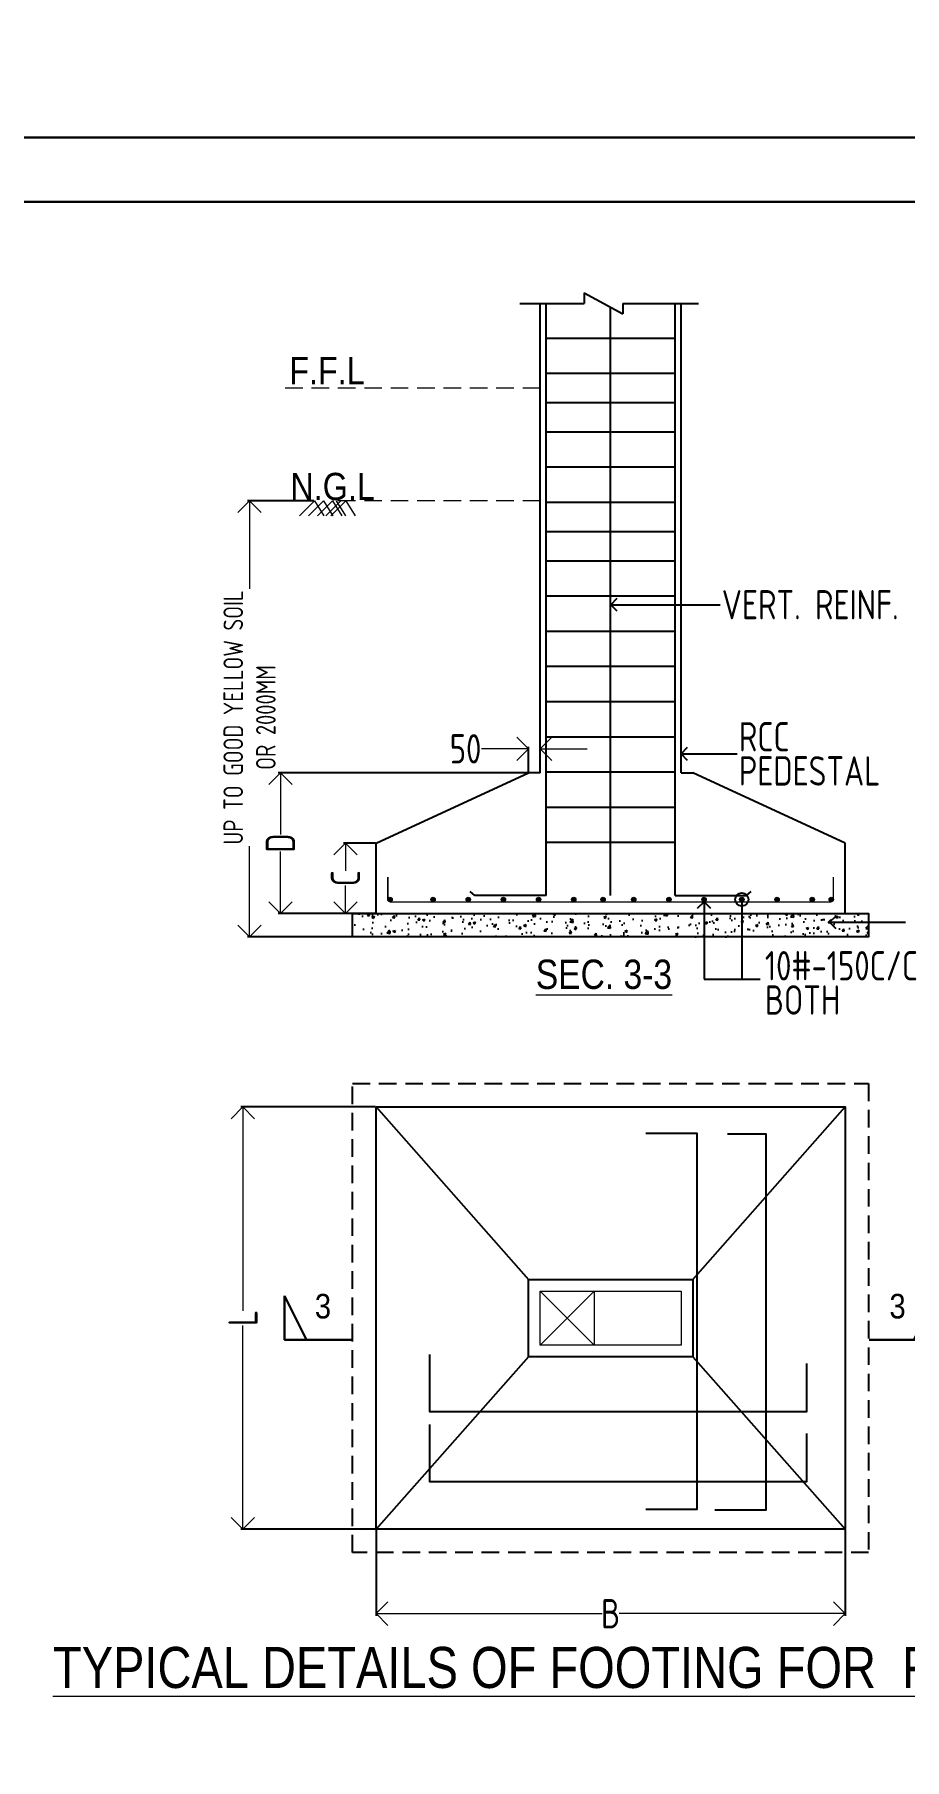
# Model space of a CAD drawing. Header units: inches. Extents: x -605 to 2991212, y -2872845 to 0.
# Drawn here: x 2387302 to 2394720, y -2392277 to -2377566 of the extents above; entities that cross this region are included whole.
import ezdxf
from ezdxf import colors
from ezdxf.entities.mleader import LeaderData, LeaderLine
from ezdxf.enums import TextEntityAlignment as Align
from ezdxf.math import Vec2, Vec3

# ---------------------------------------------------------------- set-up
doc = ezdxf.new("R2010")
doc.units = ezdxf.units.IN
doc.header["$LTSCALE"] = 600
doc.header["$MEASUREMENT"] = 0
doc.linetypes.add('DASHED2', pattern=[0.375, 0.25, -0.125])
doc.linetypes.add('HIDDEN', pattern=[0.375, 0.25, -0.125])
for name, color, linetype, lineweight in [('BLOCK', 7, 'Continuous', 30), ('L4', 4, 'Continuous', 30), ('PV_TEXT_ROMANS', 7, 'Continuous', 0), ('rDIMension', 1, 'Continuous', 18), ('rPCC DASH', 9, 'HIDDEN', 15), ('rRCC 1', 3, 'Continuous', 25), ('rRCC 2', 40, 'Continuous', 15), ('rREINF 1', 1, 'Continuous', 25), ('rSHEET', 2, 'Continuous', 30), ('TEXT3', 7, 'Continuous', 30), ('TEXT6', 6, 'Continuous', 50)]:
    doc.layers.add(name, color=color, linetype=linetype, lineweight=lineweight)
doc.layers.add('S&T_HATCH', color=7, linetype='Continuous')
doc.styles.add('DIM', font='geniso.shx', dxfattribs={"width": 0.85})
doc.styles.add('J.P', font='ARIALN.TTF')
doc.styles.add('ROMANS', font='arial.ttf')
doc.styles.add('TEXT3', font='geniso.shx')
doc.dimstyles.new('ST-150', dxfattribs={"dimscale": 75, "dimtxt": 3, "dimasz": 2, "dimexe": 0.18, "dimexo": 0.0625, "dimgap": 0.2, "dimtad": 0, "dimdec": 0, "dimlfac": 2, "dimzin": 0, "dimdsep": 46, "dimtxsty": 'DIM', "dimblk": 'OPEN90', "dimcen": 0.09, "dimclrd": 256, "dimclrt": 7, "dimadec": 0, "dimazin": 0, "dimtfac": 1, "dimtdec": 0, "dimtofl": 0, "dimtmove": 0, "dimatfit": 3, "dimldrblk": 'OPEN90', "dimfxl": 1, "dimtolj": 1, "dimtzin": 0, "dimlwd": -1, "dimarcsym": 0})
doc.dimstyles.new('ST-50', dxfattribs={"dimscale": 100, "dimtxt": 2.5, "dimasz": 2, "dimexe": 0.18, "dimexo": 0.0625, "dimgap": 0.2, "dimtad": 0, "dimdec": 0, "dimlfac": 0.5, "dimzin": 0, "dimdsep": 46, "dimtxsty": 'DIM', "dimblk": 'OPEN90', "dimcen": 0.09, "dimclrd": 256, "dimclrt": 7, "dimadec": 0, "dimazin": 0, "dimtfac": 1, "dimtdec": 0, "dimtofl": 0, "dimtmove": 0, "dimatfit": 3, "dimldrblk": 'OPEN90', "dimfxl": 1, "dimtolj": 1, "dimtzin": 0, "dimlwd": -1, "dimarcsym": 0})

# ---------------------------------------------------------------- blocks, each defined once
blk = doc.blocks.new('_Open90')
at = {"color": 0, "linetype": 'ByBlock', "lineweight": -2}
for p, q in [((0, 0), (-1, 0)), ((-0.5, 0.5), (0, 0)), ((0, 0), (-0.5, -0.5))]:
    blk.add_line(p, q, dxfattribs=at)
blk = doc.blocks.new('*D794')
at = {"layer": 'Defpoints', "color": 0, "linetype": 'ByBlock'}
for p in [(2389135.556453851, -2381542.277227439), (2389688.927284105, -2381542.277227439), (2390014.150926506, -2385261.639445248)]:
    blk.add_point(p, dxfattribs=at)
at = {"layer": 'rDIMension', "color": 0, "lineweight": -2}
for p, q in [((2389682.677284105, -2381542.277227439), (2389117.556453851, -2381542.277227439)), ((2390007.900926506, -2385261.639445248), (2389117.556453851, -2385261.639445248))]:
    blk.add_line(p, q, dxfattribs=at)
at = {"layer": 'rDIMension'}
for p, q in [((2389135.556453851, -2381742.277227439), (2389135.556453851, -2382294.03762118)), ((2389135.556453851, -2385061.639445248), (2389135.556453851, -2384487.381721179))]:
    blk.add_line(p, q, dxfattribs=at)
at = {"layer": 'rDIMension', "linetype": 'ByBlock', "xscale": 200, "yscale": 200, "zscale": 200}
for p, rotation in [((2389135.556453851, -2381542.277227439), 90), ((2389135.556453851, -2385261.639445248), 270)]:
    blk.add_blockref('_Open90', p, dxfattribs=dict(at, rotation=rotation))
at = {"layer": 'rDIMension', "color": 7, "linetype": 'ByBlock', "insert": (2389135.556453851, -2383390.709671179), "char_height": 250, "attachment_point": 5, "rotation": 90, "style": 'DIM'}
blk.add_mtext('\\A1;{\\H0.66667x;UP TO GOOD YELLOW SOIL\\POR 2000MM}', dxfattribs=at)
blk = doc.blocks.new('*D795')
at = {"layer": 'Defpoints', "color": 0, "linetype": 'ByBlock'}
for p in [(2391514.150926495, -2383657.829474115), (2391514.150926495, -2383861.639445247), (2391614.150926495, -2383861.639445247)]:
    blk.add_point(p, dxfattribs=at)
at = {"layer": 'rDIMension'}
for p, q in [((2391314.150926495, -2383657.829474115), (2391114.150926495, -2383657.829474115)), ((2391814.150926495, -2383657.829474115), (2392014.150926495, -2383657.829474115))]:
    blk.add_line(p, q, dxfattribs=at)
at = {"layer": 'rDIMension', "color": 0, "lineweight": -2}
for p, q in [((2391514.150926495, -2383855.389445247), (2391514.150926495, -2383639.829474115)), ((2391614.150926495, -2383855.389445247), (2391614.150926495, -2383639.829474115))]:
    blk.add_line(p, q, dxfattribs=at)
at = {"layer": 'rDIMension', "linetype": 'ByBlock', "xscale": 200, "yscale": 200, "zscale": 200}
blk.add_blockref('_Open90', (2391514.150926495, -2383657.829474115), dxfattribs=at)
at = {"layer": 'rDIMension', "linetype": 'ByBlock', "xscale": 200, "yscale": 200, "zscale": 200, "rotation": 180}
blk.add_blockref('_Open90', (2391614.150926495, -2383657.829474115), dxfattribs=at)
at = {"layer": 'rDIMension', "color": 7, "linetype": 'ByBlock', "insert": (2390977.192265077, -2383657.829474115), "char_height": 250, "attachment_point": 5, "style": 'DIM'}
blk.add_mtext('\\A1;50', dxfattribs=at)
blk = doc.blocks.new('*D796')
at = {"layer": 'Defpoints', "color": 0, "linetype": 'ByBlock'}
for p in [(2389953.766982457, -2384461.639445247), (2390214.150926506, -2384461.639445247), (2390214.150926506, -2385061.639445247)]:
    blk.add_point(p, dxfattribs=at)
at = {"layer": 'rDIMension', "color": 0, "lineweight": -2}
for p, q in [((2390207.900926506, -2384461.639445247), (2389935.766982457, -2384461.639445247)), ((2390207.900926506, -2385061.639445247), (2389935.766982457, -2385061.639445247))]:
    blk.add_line(p, q, dxfattribs=at)
at = {"layer": 'rDIMension'}
for p, q in [((2389953.766982457, -2384661.639445247), (2389953.766982457, -2384699.139445247)), ((2389953.766982457, -2384861.639445247), (2389953.766982457, -2384824.139445247))]:
    blk.add_line(p, q, dxfattribs=at)
at = {"layer": 'rDIMension', "linetype": 'ByBlock', "xscale": 200, "yscale": 200, "zscale": 200}
for p, rotation in [((2389953.766982457, -2384461.639445247), 90), ((2389953.766982457, -2385061.639445247), 270)]:
    blk.add_blockref('_Open90', p, dxfattribs=dict(at, rotation=rotation))
at = {"layer": 'rDIMension', "color": 7, "linetype": 'ByBlock', "insert": (2389953.766982457, -2384761.639445247), "char_height": 250, "attachment_point": 5, "rotation": 90, "style": 'DIM'}
blk.add_mtext('\\A1;C', dxfattribs=at)
blk = doc.blocks.new('*D797')
at = {"layer": 'Defpoints', "color": 0, "linetype": 'ByBlock'}
for p in [(2389398.53276394, -2383861.639445247), (2391514.150926495, -2383861.639445247), (2390014.150926506, -2385061.639445248)]:
    blk.add_point(p, dxfattribs=at)
at = {"layer": 'rDIMension', "color": 0, "lineweight": -2}
for p, q in [((2391507.900926495, -2383861.639445247), (2389380.53276394, -2383861.639445247)), ((2390007.900926506, -2385061.639445248), (2389380.53276394, -2385061.639445248))]:
    blk.add_line(p, q, dxfattribs=at)
at = {"layer": 'rDIMension'}
for p, q in [((2389398.53276394, -2384061.639445247), (2389398.53276394, -2384388.514445247)), ((2389398.53276394, -2384861.639445248), (2389398.53276394, -2384534.764445247))]:
    blk.add_line(p, q, dxfattribs=at)
at = {"layer": 'rDIMension', "linetype": 'ByBlock', "xscale": 200, "yscale": 200, "zscale": 200}
for p, rotation in [((2389398.53276394, -2383861.639445247), 90), ((2389398.53276394, -2385061.639445248), 270)]:
    blk.add_blockref('_Open90', p, dxfattribs=dict(at, rotation=rotation))
at = {"layer": 'rDIMension', "color": 7, "linetype": 'ByBlock', "insert": (2389398.53276394, -2384461.639445247), "char_height": 250, "attachment_point": 5, "rotation": 90, "style": 'DIM'}
blk.add_mtext('\\A1;D', dxfattribs=at)
blk = doc.blocks.new('*D798')
at = {"layer": 'Defpoints', "color": 0, "linetype": 'ByBlock'}
for p in [(2390214.150926495, -2386712.222554832), (2389078.735048917, -2390312.222554832), (2390214.150926495, -2390312.222554832)]:
    blk.add_point(p, dxfattribs=at)
at = {"layer": 'rDIMension', "color": 0, "lineweight": -2}
for p, q in [((2390207.900926495, -2386712.222554832), (2389060.735048917, -2386712.222554832)), ((2390207.900926495, -2390312.222554832), (2389060.735048917, -2390312.222554832))]:
    blk.add_line(p, q, dxfattribs=at)
at = {"layer": 'rDIMension'}
for p, q in [((2389078.735048917, -2386912.222554832), (2389078.735048917, -2388449.722554832)), ((2389078.735048917, -2390112.222554832), (2389078.735048917, -2388574.722554832))]:
    blk.add_line(p, q, dxfattribs=at)
at = {"layer": 'rDIMension', "linetype": 'ByBlock', "xscale": 200, "yscale": 200, "zscale": 200}
for p, rotation in [((2389078.735048917, -2386712.222554832), 90), ((2389078.735048917, -2390312.222554832), 270)]:
    blk.add_blockref('_Open90', p, dxfattribs=dict(at, rotation=rotation))
at = {"layer": 'rDIMension', "color": 7, "linetype": 'ByBlock', "insert": (2389078.735048917, -2388512.222554832), "char_height": 250, "attachment_point": 5, "rotation": 90, "style": 'DIM'}
blk.add_mtext('\\A1;L', dxfattribs=at)
blk = doc.blocks.new('*D799')
at = {"layer": 'Defpoints', "color": 0, "linetype": 'ByBlock'}
for p in [(2390214.150926495, -2390312.222554832), (2394214.150926495, -2390312.222554832), (2394214.150926495, -2391033.309866253)]:
    blk.add_point(p, dxfattribs=at)
at = {"layer": 'rDIMension', "color": 0, "lineweight": -2}
for p, q in [((2390214.150926495, -2390318.472554832), (2390214.150926495, -2391051.309866253)), ((2394214.150926495, -2390318.472554832), (2394214.150926495, -2391051.309866253))]:
    blk.add_line(p, q, dxfattribs=at)
at = {"layer": 'rDIMension'}
for p, q in [((2390414.150926495, -2391033.309866253), (2392141.025926495, -2391033.309866253)), ((2394014.150926495, -2391033.309866253), (2392287.275926495, -2391033.309866253))]:
    blk.add_line(p, q, dxfattribs=at)
at = {"layer": 'rDIMension', "linetype": 'ByBlock', "xscale": 200, "yscale": 200, "zscale": 200, "rotation": 180}
blk.add_blockref('_Open90', (2390214.150926495, -2391033.309866253), dxfattribs=at)
at = {"layer": 'rDIMension', "linetype": 'ByBlock', "xscale": 200, "yscale": 200, "zscale": 200}
blk.add_blockref('_Open90', (2394214.150926495, -2391033.309866253), dxfattribs=at)
at = {"layer": 'rDIMension', "color": 7, "linetype": 'ByBlock', "insert": (2392214.150926495, -2391033.309866253), "char_height": 250, "attachment_point": 5, "style": 'DIM'}
blk.add_mtext('\\A1;B', dxfattribs=at)
blk = doc.blocks.new('SMH-1')
at = {"layer": 'L4'}
for points in [[(0, 0), (814.6229330631322, 0), (814.6229330631322, 534.8206034718023)], [(814.6229330631322, 534.8206034718023), (546.0281598753063, 0)]]:
    blk.add_lwpolyline(points, dxfattribs=at)
at = {"layer": 'TEXT6', "style": 'ROMANS', "width": 0.85}
blk.add_attdef('SEC', text='', height=300, dxfattribs=at).set_placement((346.3707409001945, 410.1505165286653), align=Align.MIDDLE_CENTER)
blk = doc.blocks.new('_DotBlank')
at = {"color": 0, "linetype": 'ByBlock', "lineweight": -2}
blk.add_line((-0.5, 0), (-1, 0), dxfattribs=at)
blk.add_circle((0, 0), 0.5, dxfattribs=at)

msp = doc.modelspace()

# ---------------------------------------------------------------- hatches: boundary and pattern name
at = {"layer": 'rRCC 2'}
h = msp.add_hatch(color=256, dxfattribs=at)
h.dxf.hatch_style = 1
edge = h.paths.add_edge_path()
edge.add_arc((2390332.851706445, -2384942.938665308), 18.70077993899758, 0, 360)
h = msp.add_hatch(color=256, dxfattribs=at)
h.dxf.hatch_style = 1
edge = h.paths.add_edge_path()
edge.add_arc((2390699.959596198, -2384942.938665308), 18.70077993899758, 0, 360)
h = msp.add_hatch(color=256, dxfattribs=at)
h.dxf.hatch_style = 1
edge = h.paths.add_edge_path()
edge.add_arc((2390999.959596198, -2384942.938665308), 18.70077993899758, 0, 360)
h = msp.add_hatch(color=256, dxfattribs=at)
h.dxf.hatch_style = 1
edge = h.paths.add_edge_path()
edge.add_arc((2391299.959596198, -2384942.938665308), 18.70077993899758, 0, 360)
h = msp.add_hatch(color=256, dxfattribs=at)
h.dxf.hatch_style = 1
edge = h.paths.add_edge_path()
edge.add_arc((2391599.959596198, -2384942.938665308), 18.70077993899758, 0, 360)
h = msp.add_hatch(color=256, dxfattribs=at)
h.dxf.hatch_style = 1
edge = h.paths.add_edge_path()
edge.add_arc((2391899.959596198, -2384942.938665308), 18.70077993899758, 0, 360)
h = msp.add_hatch(color=256, dxfattribs=at)
h.dxf.hatch_style = 1
edge = h.paths.add_edge_path()
edge.add_arc((2392150.014130815, -2384942.938665308), 18.70077993899758, 0, 360)
h = msp.add_hatch(color=256, dxfattribs=at)
h.dxf.hatch_style = 1
edge = h.paths.add_edge_path()
edge.add_arc((2392410.941811148, -2384942.938665308), 18.70077993899758, 0, 360)
h = msp.add_hatch(color=256, dxfattribs=at)
h.dxf.hatch_style = 1
edge = h.paths.add_edge_path()
edge.add_arc((2392710.941811148, -2384942.938665308), 18.70077993899758, 0, 360)
h = msp.add_hatch(color=256, dxfattribs=at)
h.dxf.hatch_style = 1
edge = h.paths.add_edge_path()
edge.add_arc((2393010.941811148, -2384942.938665308), 18.70077993899758, 0, 360)
h = msp.add_hatch(color=256, dxfattribs=at)
h.dxf.hatch_style = 1
edge = h.paths.add_edge_path()
edge.add_arc((2393332.851706444, -2384942.938665308), 18.70077993899758, 0, 360)
h = msp.add_hatch(color=256, dxfattribs=at)
h.dxf.hatch_style = 1
edge = h.paths.add_edge_path()
edge.add_arc((2393632.851706444, -2384942.938665308), 18.70077993899758, 0, 360)
h = msp.add_hatch(color=256, dxfattribs=at)
h.dxf.hatch_style = 1
edge = h.paths.add_edge_path()
edge.add_arc((2393932.851706444, -2384942.938665308), 18.70077993899758, 0, 360)
h = msp.add_hatch(color=256, dxfattribs=at)
h.dxf.hatch_style = 1
edge = h.paths.add_edge_path()
edge.add_arc((2394095.450146567, -2384942.938665308), 18.70077993899758, 0, 360)
at = {"layer": 'S&T_HATCH', "linetype": 'ByBlock', "transparency": 33554559}
h = msp.add_hatch(dxfattribs=at)
h.set_pattern_fill('AR-CONC', color=256, scale=30)
h.set_pattern_definition([(49.99999999999999, (8771.47875959007, -353097.275542466), (215.178054780226, -18.82564049477853), [22.5, -247.5]), (355, (8771.47875959007, -353097.275542466), (-41.6254000839, 225.6576401100035), [18, -198]), (100.45144446, (8789.410263890073, -353098.844345666), (173.5526540181336, 206.8319972905888), [19.12205759999993, -210.3426335999995]), (46.18420000000001, (8771.47875959007, -353037.275542466), (320.1723992014717, -49.65578423792296), [33.75, -371.25]), (96.63563549, (8798.159783090072, -353041.4135345659), (280.3985837022685, 292.2355802323651), [28.6831026, -315.5141279999999]), (351.1841639899999, (8771.47875959007, -353037.275542466), (280.3985835164319, 292.2355800809971), [27, -297.0000003]), (21, (8801.47875959007, -353052.275542466), (179.0721156355385, -120.7856671996016), [22.5, -247.5]), (326.0000000000001, (8801.47875959007, -353052.275542466), (72.99459957647451, 217.5450135140559), [18, -198]), (71.45144474, (8816.401435790074, -353062.341014666), (252.0667130189913, 96.75934584190615), [19.122057, -210.3426336]), (37.50000000000001, (8771.47875959007, -353097.275542466), (3.647956595187201, 99.86815614939344), [0, -195.6, 0, -201, 0, -198.75]), (7.499999999999999, (8771.47875959007, -353097.275542466), (78.92086123264458, 118.3235135647081), [0, -114.6, 0, -191.1, 0, -75.75]), (327.5, (8704.57875959007, -353097.275542466), (160.1467308517227, -6.766461520313927), [0, -75, 0, -234, 0, -310.5]), (317.5, (8674.57875959007, -353097.275542466), (174.9558508027159, 30.03149469969532), [0, -97.5, 0, -155.4, 0, -220.5])])
h.paths.add_polyline_path([(2394414.150926506, -2385061.639445247), (2390014.150926506, -2385061.639445247), (2390014.150926506, -2385261.639445247), (2394414.150926506, -2385261.639445247)])

# ---------------------------------------------------------------- linework, layer by layer
at = {"color": 7, "linetype": 'DASHED2'}
msp.add_lwpolyline([(2390014.150926495, -2386512.222554832), (2394414.150926495, -2386512.222554832), (2394414.150926495, -2390512.222554832), (2390014.150926495, -2390512.222554832)], close=True, dxfattribs=at)
at = {"color": 1, "linetype": 'ByBlock'}
for points in [[(2390214.150926495, -2386712.222554832), (2394214.150926495, -2386712.222554832), (2394214.150926495, -2390312.222554832), (2390214.150926495, -2390312.222554832)], [(2391514.150926495, -2388842.222554833), (2391514.150926495, -2388182.222554833), (2392914.150926495, -2388182.222554833), (2392914.150926495, -2388842.222554833)]]:
    msp.add_lwpolyline(points, close=True, dxfattribs=at)
for points in [[(2390214.150926495, -2386712.222554832), (2391514.150926495, -2388182.222554833)], [(2392914.150926495, -2388182.222554833), (2394214.150926495, -2386712.222554832)], [(2391514.150926495, -2388842.222554833), (2390214.150926495, -2390312.222554832)], [(2392914.150926495, -2388842.222554833), (2394214.150926495, -2390312.222554832)]]:
    msp.add_lwpolyline(points, dxfattribs=at)
at = {"layer": 'rPCC DASH'}
for p, q in [((2391614.150926495, -2380582.277227439), (2389425.663826424, -2380582.277227439)), ((2391614.150926495, -2381542.277227439), (2389832.59217798, -2381542.277227439))]:
    msp.add_line(p, q, dxfattribs=at)
at = {"layer": 'rRCC 1'}
for p, q in [((2391987.985716716, -2379768.996237258), (2392318.87807772, -2379949.141874933)), ((2391987.985716716, -2379768.996237258), (2391987.985716716, -2379859.069056096)), ((2391439.177776201, -2379859.069056096), (2391987.985716716, -2379859.069056096)), ((2391614.150926495, -2383861.639445247), (2391614.150926494, -2379859.069056096)), ((2392318.87807772, -2379859.069056096), (2392962.206259979, -2379859.069056096)), ((2392318.87807772, -2379859.069056096), (2392318.87807772, -2379949.141874933)), ((2392814.150926495, -2383861.639445247), (2392814.150926495, -2379859.069056096)), ((2390214.150926506, -2384461.639445247), (2391514.150926495, -2383861.639445247)), ((2391614.150926495, -2383861.639445247), (2391514.150926495, -2383861.639445247)), ((2392814.150926494, -2383861.639445247), (2392914.150926494, -2383861.639445247)), ((2394214.150926505, -2384461.639445247), (2392914.150926494, -2383861.639445247)), ((2390214.150926506, -2385061.639445247), (2390214.150926506, -2384461.639445247)), ((2394214.150926505, -2385061.639445247), (2394214.150926505, -2384461.639445247))]:
    msp.add_line(p, q, dxfattribs=at)
at = {"layer": 'rRCC 1', "color": 2}
for p, q in [((2391664.150926495, -2384907.764679227), (2391664.150926495, -2379859.069056096)), ((2391664.150926495, -2384907.764679227), (2391664.150926495, -2379859.069056096)), ((2392214.150926495, -2384907.764679227), (2392214.150926495, -2379892.125933609)), ((2392214.150926495, -2384907.764679227), (2392214.150926495, -2379892.125933609)), ((2392764.150926495, -2384907.764679227), (2392764.150926495, -2379859.069056096)), ((2391664.150926495, -2380154.267565371), (2392764.150926495, -2380154.267565371)), ((2391664.150926495, -2380454.267565371), (2392764.150926495, -2380454.267565371)), ((2391664.150926495, -2380704.52994679), (2392764.150926495, -2380704.52994679)), ((2391664.150926495, -2380954.267565371), (2392764.150926495, -2380954.267565371)), ((2391664.150926495, -2381254.267565371), (2392764.150926495, -2381254.267565371)), ((2391664.150926495, -2381554.267565371), (2392764.150926495, -2381554.267565371)), ((2391664.150926495, -2381804.52994679), (2392764.150926495, -2381804.52994679)), ((2391664.150926495, -2382054.267565371), (2392764.150926495, -2382054.267565371)), ((2391664.150926495, -2382354.267565371), (2392764.150926495, -2382354.267565371)), ((2391664.150926495, -2382654.267565371), (2392764.150926495, -2382654.267565371)), ((2391664.150926495, -2382954.267565371), (2392764.150926495, -2382954.267565371)), ((2391664.150926495, -2383254.267565371), (2392764.150926495, -2383254.267565371)), ((2391664.150926495, -2383554.267565371), (2392764.150926495, -2383554.267565371)), ((2391664.150926495, -2383854.267565371), (2392764.150926495, -2383854.267565371)), ((2391664.150926495, -2384154.267565371), (2392764.150926495, -2384154.267565371)), ((2391664.150926495, -2384454.267565371), (2392764.150926495, -2384454.267565371)), ((2391055.990926494, -2384907.764679227), (2391015.870160432, -2384873.764095236)), ((2391664.150926495, -2384907.764679227), (2391055.990926494, -2384907.764679227)), ((2392764.150926495, -2384907.764679227), (2393372.310926495, -2384907.764679227)), ((2393372.310926495, -2384907.764679227), (2393412.431692557, -2384873.764095236))]:
    msp.add_line(p, q, dxfattribs=at)
at = {"layer": 'rRCC 1'}
msp.add_lwpolyline([(2390014.150926506, -2385061.639445247), (2394414.150926506, -2385061.639445247), (2394414.150926506, -2385261.639445247), (2390014.150926506, -2385261.639445247)], close=True, dxfattribs=at)
at = {"layer": 'rRCC 1', "color": 2}
for points in [[(2392513.436277542, -2386936.2974457), (2392949.616137009, -2386936.2974457), (2392949.616137009, -2390144.257037073), (2392513.436277542, -2390144.257037073)], [(2393210.769143705, -2386941.863926048), (2393537.834323752, -2386941.863926048), (2393537.834323752, -2390149.823517421), (2393101.654464285, -2390149.823517421)], [(2393882.883612744, -2388900.525620751), (2393882.883612744, -2389312.359381125), (2390671.44017284, -2389312.359381125), (2390671.44017284, -2388822.996414535)], [(2393882.883612744, -2389497.703710221), (2393882.883612744, -2389909.537470595), (2390671.44017284, -2389909.537470595), (2390671.44017284, -2389420.174504004)]]:
    msp.add_lwpolyline(points, dxfattribs=at)
at = {"layer": 'rRCC 2'}
for p, q in [((2389688.927284105, -2381542.277227439), (2389561.047969956, -2381670.334112532)), ((2389766.020480964, -2381542.277227439), (2389638.141166815, -2381670.334112532)), ((2389688.927284105, -2381542.277227439), (2389768.737351336, -2381670.334112532)), ((2389841.865645497, -2381542.277227439), (2389713.986331347, -2381670.334112532)), ((2389766.020480964, -2381542.277227439), (2389845.830548195, -2381670.334112532)), ((2389914.099516489, -2381542.277227439), (2389786.22020234, -2381670.334112532)), ((2389956.248896856, -2381542.277227439), (2389828.369582708, -2381670.334112532)), ((2389841.865645497, -2381542.277227439), (2389921.675712727, -2381670.334112532)), ((2389874.085168662, -2381542.277227439), (2389953.895235892, -2381670.334112532)), ((2389956.248896856, -2381542.277227439), (2390036.058964087, -2381670.334112532))]:
    msp.add_line(p, q, dxfattribs=at)
at = {"layer": 'rRCC 2', "color": 6}
for p, q in [((2391614.150926495, -2388282.222554833), (2392074.150926495, -2388742.222554833)), ((2391614.150926495, -2388742.222554833), (2392074.150926495, -2388282.222554833))]:
    msp.add_line(p, q, dxfattribs=at)
at = {"layer": 'rRCC 2'}
for points in [[(2390314.150926506, -2384751.639445247), (2390314.150926506, -2384942.938665308)], [(2390314.150926506, -2384942.938665308), (2390314.150926506, -2384751.639445247)], [(2394114.150926506, -2384942.938665308), (2394114.150926506, -2384751.639445247)], [(2390332.851706445, -2384961.639445247), (2394095.450146567, -2384961.639445247)]]:
    msp.add_lwpolyline(points, dxfattribs=at)
at = {"layer": 'rRCC 2', "color": 6}
for points in [[(2391614.150926495, -2388742.222554833), (2391614.150926495, -2388282.222554833), (2392814.150926495, -2388282.222554833), (2392814.150926495, -2388742.222554833)], [(2391614.150926495, -2388282.222554833), (2392074.150926495, -2388282.222554833), (2392074.150926495, -2388742.222554833), (2391614.150926495, -2388742.222554833)]]:
    msp.add_lwpolyline(points, close=True, dxfattribs=at)
at = {"layer": 'rRCC 2'}
for centre in [(2390332.851706445, -2384942.938665308), (2390332.851706445, -2384942.938665308), (2390699.959596198, -2384942.938665308), (2390699.959596198, -2384942.938665308), (2390999.959596198, -2384942.938665308), (2390999.959596198, -2384942.938665308), (2391299.959596198, -2384942.938665308), (2391299.959596198, -2384942.938665308), (2391599.959596198, -2384942.938665308), (2391599.959596198, -2384942.938665308), (2391899.959596198, -2384942.938665308), (2391899.959596198, -2384942.938665308), (2392150.014130815, -2384942.938665308), (2392150.014130815, -2384942.938665308), (2392410.941811148, -2384942.938665308), (2392410.941811148, -2384942.938665308), (2392710.941811148, -2384942.938665308), (2392710.941811148, -2384942.938665308), (2393010.941811148, -2384942.938665308), (2393010.941811148, -2384942.938665308), (2393332.851706444, -2384942.938665308), (2393332.851706444, -2384942.938665308), (2393632.851706444, -2384942.938665308), (2393632.851706444, -2384942.938665308), (2393932.851706444, -2384942.938665308), (2393932.851706444, -2384942.938665308), (2394095.450146567, -2384942.938665308), (2394095.450146567, -2384942.938665308)]:
    msp.add_circle(centre, 18.70077993899758, dxfattribs=at)
at = {"layer": 'rSHEET'}
msp.add_lwpolyline([(2369574.382787684, -2419352.752733471), (2427431.762752546, -2419352.752733471), (2427431.762752546, -2378443.452432532), (2369574.382787684, -2378443.452432532)], close=True, dxfattribs=at)
msp.add_lwpolyline([(2370538.672453765, -2418802.763235693), (2426467.473086466, -2418802.763235693, 0.414213562373095), (2426880.740086216, -2418389.496235944), (2426880.740086216, -2379406.708930059, 0.414213562373095), (2426467.473086466, -2378993.441930311), (2370538.672453765, -2378993.441930311, 0.414213562373095), (2370125.405454015, -2379406.708930059), (2370125.405454015, -2418389.496235944, 0.414213562373095)], format="xyb", close=True, dxfattribs=at)

# ---------------------------------------------------------------- block references
at = {"layer": 'BLOCK'}
ref = msp.add_blockref('SMH-1', (2390003.441553182, -2388697.494055258), dxfattribs=dict(at, xscale=-0.6985281548173935, yscale=0.6985281548173935, zscale=0.6985281548173935))
ref.add_attrib('SEC', '3', dxfattribs={"layer": 'TEXT6', "height": 209.558446445218, "style": 'ROMANS', "width": 0.85}).set_placement((2389761.491838658, -2388410.99237175), align=Align.MIDDLE_CENTER)
at = {"layer": 'BLOCK', "xscale": 0.6985281548173935, "yscale": 0.6985281548173935, "zscale": 0.6985281548173935}
msp.add_blockref('SMH-1', (2394418.692831919, -2388697.494055258), dxfattribs=at).add_auto_attribs({'SEC': '3'})

# ---------------------------------------------------------------- texts
at = {"layer": 'PV_TEXT_ROMANS', "style": 'J.P'}
for s, height, p in [('%%USEC. 3-3', 250, (2392157.011563595, -2385580.469523925)), ('%%UTYPICAL DETAILS OF FOOTING FOR  F1 & F2', 350, (2391792.556648634, -2391491.98138415))]:
    msp.add_text(s, height=height, rotation=359.9999999999999, dxfattribs=at).set_placement(p, align=Align.MIDDLE)
at = {"layer": 'rDIMension', "color": 7, "char_height": 250, "attachment_point": 4, "line_spacing_factor": 0.7, "style": 'DIM'}
for s, insert in [('\\A1;RCC\\PPEDESTAL', (2393307.467627673, -2383700.624188006)), ('\\A1;10#-150C/C\\PBOTH', (2393529.508605379, -2385653.808716009))]:
    msp.add_mtext(s, dxfattribs=dict(at, insert=insert))
at = {"layer": 'rRCC 2', "color": 7, "insert": (2393161.902023417, -2382428.758010529), "char_height": 250, "attachment_point": 4, "style": 'DIM'}
msp.add_mtext('\\A1;VERT. REINF.', dxfattribs=at)
at = {"layer": 'TEXT3', "style": 'ROMANS', "width": 0.85}
for s, p in [('F.F.L', (2389473.554235925, -2380549.013024353)), ('N.G.L', (2389483.033419289, -2381536.790387151))]:
    msp.add_text(s, height=232.5536011379122, dxfattribs=at).set_placement(p)

# ---------------------------------------------------------------- dimensions: what is measured, and where the dimension line sits
at = {"layer": 'rDIMension'}
dim = msp.add_linear_dim(base=(2389135.556453851, -2381542.277227439), p1=(2390014.150926506, -2385261.639445248), p2=(2389688.927284105, -2381542.277227439), angle=90, text='{\\H0.66667x;UP TO GOOD YELLOW SOIL\\POR 2000MM}', dimstyle='ST-50', dxfattribs=at)
dim.commit()
dim.dimension.update_dxf_attribs({"geometry": '*D794', "text_midpoint": (2389135.556453851, -2383390.709671179), "dimtype": 160})
dim = msp.add_linear_dim(base=(2391514.150926495, -2383657.829474115), p1=(2391614.150926495, -2383861.639445247), p2=(2391514.150926495, -2383861.639445247), dimstyle='ST-50', dxfattribs=at)
dim.commit()
dim.dimension.update_dxf_attribs({"geometry": '*D795', "text_midpoint": (2390977.192265077, -2383657.829474115)})
for base, p1, p2, text, picture, middle in [((2389398.53276394, -2383861.639445247), (2390014.150926506, -2385061.639445248), (2391514.150926495, -2383861.639445247), 'D', '*D797', (2389398.53276394, -2384461.639445247)), ((2389953.766982457, -2384461.639445247), (2390214.150926506, -2385061.639445247), (2390214.150926506, -2384461.639445247), 'C', '*D796', (2389953.766982457, -2384761.639445247)), ((2389078.735048917, -2390312.222554832), (2390214.150926495, -2386712.222554832), (2390214.150926495, -2390312.222554832), 'L', '*D798', (2389078.735048917, -2388512.222554832))]:
    dim = msp.add_linear_dim(base=base, p1=p1, p2=p2, angle=90, text=text, dimstyle='ST-50', dxfattribs=at)
    dim.commit()
    dim.dimension.update_dxf_attribs({"geometry": picture, "text_midpoint": middle})
dim = msp.add_linear_dim(base=(2394214.150926495, -2391033.309866253), p1=(2390214.150926495, -2390312.222554832), p2=(2394214.150926495, -2390312.222554832), text='B', dimstyle='ST-50', dxfattribs=at)
dim.commit()
dim.dimension.update_dxf_attribs({"geometry": '*D799', "text_midpoint": (2392214.150926495, -2391033.309866253)})

# ---------------------------------------------------------------- leaders
at = {"layer": 'rRCC 2', "color": 7}
ml = msp.add_multileader_mtext('Standard', dxfattribs=at)
ml.set_content('\\A1;\\W0.85;(a)4-12# ', color=7, style='TEXT3')
ml.set_leader_properties(color=256, linetype='ByLayer', lineweight=-1)
ml.set_arrow_properties(name='DOTBLANK')
ml.build(insert=Vec2(0, 0))
ml.multileader.update_dxf_attribs({"text_top_attachment_type": 0, "text_bottom_attachment_type": 0, "dogleg_length": 7.469940020243327, "arrow_head_size": 187.5, "scale": 75})
ctx = ml.context
ctx.base_point, ctx.scale, ctx.char_height, ctx.arrow_head_size, ctx.landing_gap_size, ctx.plane_origin = Vec3(2449102.551911497, -2386705.75960088), 75, 250, 187.5, 6.75, Vec3(2444752.554537613, -2386753.705071154)
ctx.text_align_type = 2
notes = []
notes.append((ctx, [(0, (0, 0, 0), (0, 0), (1, 0), 1, [])]))
ctx.mtext.insert, ctx.mtext.alignment, ctx.mtext.flow_direction = Vec3(2450129.21825008, -2386574.50960088), 3, 5
ml = msp.add_multileader_mtext('Standard', dxfattribs=at)
ml.set_content('\\A1;\\W0.85;(a)4-12# ', color=7, style='TEXT3')
ml.set_leader_properties(color=256, linetype='ByLayer', lineweight=-1)
ml.set_arrow_properties(name='DOTBLANK')
ml.build(insert=Vec2(0, 0))
ml.multileader.update_dxf_attribs({"text_top_attachment_type": 0, "text_bottom_attachment_type": 0, "dogleg_length": 7.469940020243327, "arrow_head_size": 187.5, "scale": 75})
ctx = ml.context
ctx.base_point, ctx.scale, ctx.char_height, ctx.arrow_head_size, ctx.landing_gap_size, ctx.plane_origin = Vec3(2474235.518732073, -2625457.084461873), 75, 250, 187.5, 6.75, Vec3(2469885.521358189, -2625505.029932146)
ctx.text_align_type = 2
notes.append((ctx, [(0, (0, 0, 0), (0, 0), (1, 0), 1, [])]))
ctx.mtext.insert, ctx.mtext.alignment, ctx.mtext.flow_direction = Vec3(2475262.185070655, -2625325.834461873), 3, 5
at = {"layer": 'rREINF 1', "annotation_type": 0, "has_hookline": 1, "hookline_direction": 0, "text_width": 1530, "horizontal_direction": (1, 1.430212185077031e-12, 0)}
msp.add_leader([(2392214.607902275, -2382428.758010529), (2393146.902023417, -2382428.758010529)], dimstyle='ST-150', override={"dimasz": 1.5}, dxfattribs=at)
at = {"layer": 'rREINF 1', "annotation_type": 0, "has_hookline": 1, "hookline_direction": 0}
for points, text_width in [([(2392814.150926495, -2383700.624188006), (2393292.467627673, -2383700.624188006)], 1253.75), ([(2394079.45432082, -2385137.228273374), (2394726.907383563, -2385137.228273374)], 1122)]:
    msp.add_leader(points, dimstyle='ST-150', override={"dimasz": 1.5}, dxfattribs=dict(at, text_width=text_width))
at = {"layer": 'rREINF 1'}
for points, override in [([(2393010.350967135, -2384961.639445246), (2393010.350967135, -2385621.626454565), (2393487.940622143, -2385621.626454565)], {"dimasz": 1.5}), ([(2393332.851706444, -2384942.938665308), (2393332.851706444, -2385621.626454565), (2393487.940622143, -2385621.626454565)], {"dimasz": 1.5, "dimldrblk": 'DotBlank'})]:
    msp.add_leader(points, dimstyle='ST-150', override=override, dxfattribs=at)
for ctx, leaders in notes:
    for number, flags, end, landing, length, lines in leaders:
        leader = LeaderData()
        leader.index, (leader.has_last_leader_line, leader.has_dogleg_vector, leader.attachment_direction) = number, flags
        leader.last_leader_point, leader.dogleg_vector, leader.dogleg_length = Vec3(end), Vec3(landing), length
        for number, points, colour, breaks in lines:
            line = LeaderLine()
            line.index, line.vertices, line.color, line.breaks = number, Vec3.list(points), colors.encode_raw_color(colour), breaks
            leader.lines.append(line)
        ctx.leaders.append(leader)

doc.saveas('drawing.dxf')
